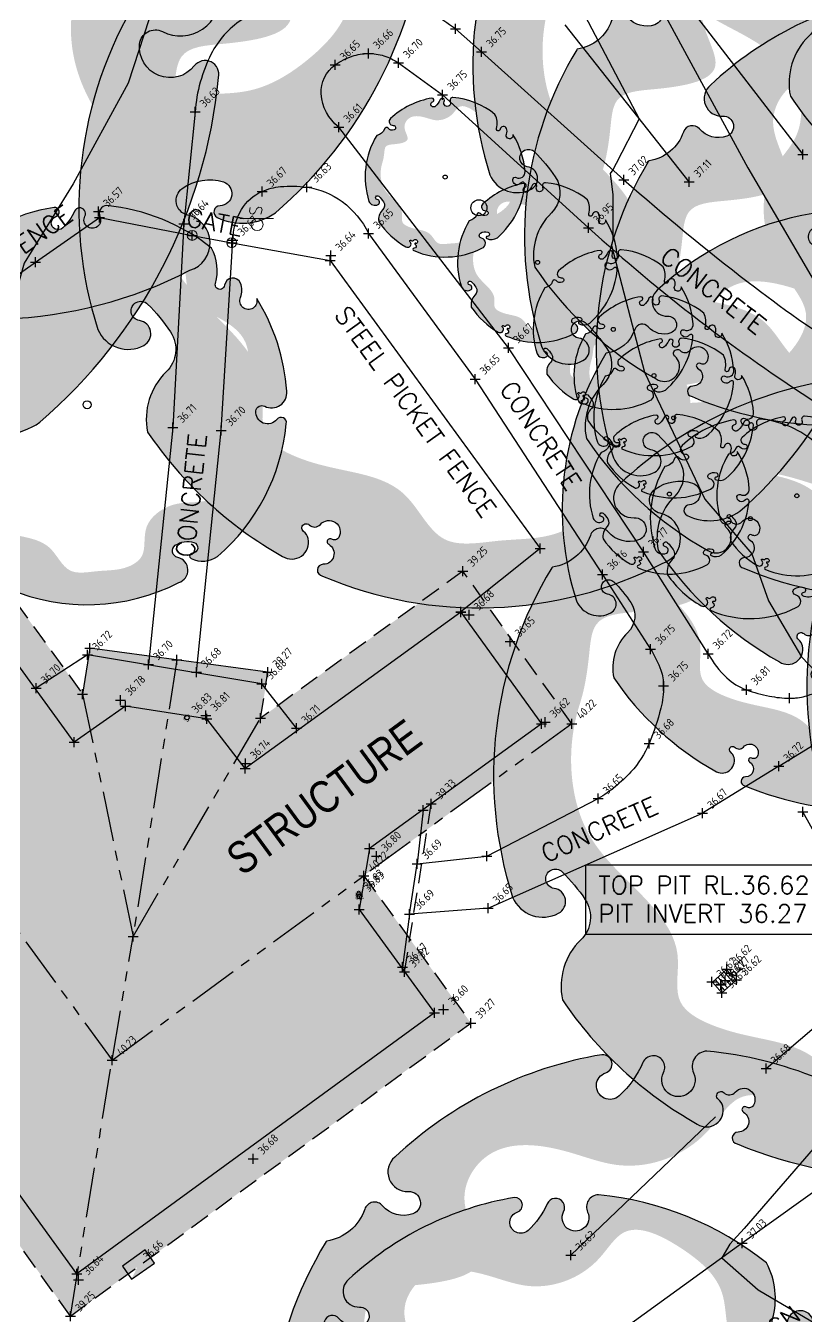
# Model space of a CAD drawing. Header units: metres. Extents: x 245957 to 247358, y 7418632 to 7419642.
# Drawn here: x 246767.93 to 246787.44, y 7418883.42 to 7418915.67 of the extents above; entities that cross this region are included whole.
import ezdxf
from ezdxf.enums import TextEntityAlignment as Align

# ---------------------------------------------------------------- set-up
doc = ezdxf.new("R2010")
doc.units = ezdxf.units.M
for name, pattern in [('DASHDOT', [10, 5, -2.5, 0, -2.5]), ('DASHED', [0.75, 0.5, -0.25]), ('PHANTOM', [2.5, 1.25, -0.25, 0.25, -0.25, 0.25, -0.25])]:
    doc.linetypes.add(name, pattern=pattern)
for name, color, linetype in [('-TEXT', 7, 'Continuous'), ('102_TOP_OF_BANK', 37, 'PHANTOM'), ('102_TOP_OF_BANK-L', 37, 'PHANTOM'), ('102_TOP_OF_BANK-S', 37, 'PHANTOM'), ('103_TOE_OF_BATTER', 37, 'DASHDOT'), ('103_TOE_OF_BATTER-L', 37, 'DASHDOT'), ('103_TOE_OF_BATTER-S', 37, 'DASHDOT'), ('104_EXISTING_SURFACE-L', 35, 'Continuous'), ('104_EXISTING_SURFACE-S', 35, 'Continuous'), ('201_SINGLE_TREE-H', 63, 'Continuous'), ('201_SINGLE_TREE-S', 96, 'Continuous'), ('309_GRATED_PIT-L', 84, 'Continuous'), ('309_GRATED_PIT-S', 84, 'Continuous'), ('321_INVERT_OF_PIPE-L', 84, 'Continuous'), ('321_INVERT_OF_PIPE-S', 84, 'Continuous'), ('322_INVERT_PIT-L', 84, 'Continuous'), ('322_INVERT_PIT-S', 84, 'Continuous'), ('403_EDGE_OF_BITUMEN-L', 8, 'Continuous'), ('403_EDGE_OF_BITUMEN-S', 8, 'Continuous'), ('410_PEDESTRIAN_PATH', 32, 'Continuous'), ('410_PEDESTRIAN_PATH-L', 32, 'Continuous'), ('410_PEDESTRIAN_PATH-S', 32, 'Continuous'), ('601_HOUSE', 229, 'BUILDING2'), ('601_HOUSE-S', 229, 'BUILDING2'), ('635_DOOR_SILL-L', 181, 'Continuous'), ('635_DOOR_SILL-S', 181, 'Continuous'), ('639_ROOF_RIDGE', 253, 'PHANTOM'), ('639_ROOF_RIDGE-L', 253, 'PHANTOM'), ('639_ROOF_RIDGE-S', 253, 'PHANTOM'), ('640_EAVES', 227, 'Continuous'), ('640_EAVES-S', 227, 'Continuous'), ('642_ROOF_GUTTER', 155, 'DASHED'), ('642_ROOF_GUTTER-L', 153, 'Continuous'), ('642_ROOF_GUTTER-S', 153, 'Continuous'), ('721_TELECOM_PIT-L', 7, 'Continuous'), ('903_FENCE', 24, 'FENCELINE'), ('903_FENCE-S', 24, 'Continuous'), ('904_GATE', 22, 'Continuous'), ('EX-BUILDING_LINE', 150, 'Continuous'), ('EX-DRAINPIT_(SLS)', 84, 'Continuous'), ('EX-GATE_(SLS)', 22, 'Continuous'), ('EX-TELSTRA_COVER_(SLS)', 7, 'Continuous'), ('EX-TRAFFIC_SIGN_(SLS)', 89, 'Continuous'), ('EX-UG STORMWATER (DBYD)', 15, 'DRAINAGE_LINE'), ('Surface_Contours_Major', 4, 'Continuous'), ('Surface_Contours_Minor', 253, 'Continuous')]:
    doc.layers.add(name, color=color, linetype=linetype)
for name, color, linetype, true_color in [('419_EDGE_OF_CONCRETE', 7, 'Continuous', 0xff4100), ('419_EDGE_OF_CONCRETE-L', 7, 'Continuous', 0xff4100), ('419_EDGE_OF_CONCRETE-S', 7, 'Continuous', 0xff4100), ('762_UNCLASSIFIED_PIT-L', 7, 'Continuous', 0xff64ac), ('762_UNCLASSIFIED_PIT-S', 7, 'Continuous', 0xff64ac)]:
    doc.layers.add(name, color=color, linetype=linetype, true_color=true_color)
doc.styles.add('BOLD', font='ARIALN.TTF')
doc.styles.add('ISO18', font='iso.shx')
doc.styles.add('ISO2.5', font='isocp.shx', dxfattribs={"height": 2.5})
doc.styles.get("Standard").update_dxf_attribs({"font": 'SIMPLEX.shx'})
doc.linetypes.add('BUILDING2', pattern='A,0.25,["/",ISO18,S=0.15,R=180,X=0,Y=0],0', length=0.25)
doc.linetypes.add('DRAINAGE_LINE', pattern='A,3,-0.2,["D",Standard,S=0.18,R=0,X=-0.1,Y=-0.09],-0.1', length=3.3)
doc.linetypes.add('FENCELINE', pattern='A,0.5,-0.2,["/",Standard,S=0.1,R=0,X=0,Y=-0.05],-0.25', length=0.95)

# ---------------------------------------------------------------- blocks, each defined once
blk = doc.blocks.new('SP')
at = {"color": 0, "linetype": 'Continuous', "lineweight": 13}
for p, q in [((0.15, 0.423), (0.15, -0.406)), ((0.28, 0.165), (0.263, 0.104)), ((0.263, 0.104), (0.302, 0.059)), ((0.335, 0.192), (0.28, 0.165)), ((0.302, 0.059), (0.401, 0.004)), ((0.424, 0.176), (0.335, 0.192)), ((0.401, 0.004), (0.407, 0.004)), ((0.44, -0.04), (0.401, 0.004)), ((0.401, 0.004), (0.407, 0.004)), ((0.263, -0.096), (0.368, -0.129)), ((0.368, -0.129), (0.424, -0.101)), ((0.368, -0.129), (0.374, -0.129)), ((0.424, -0.101), (0.44, -0.04))]:
    blk.add_line(p, q, dxfattribs=at)
blk.add_circle((0, 0), 0.15, dxfattribs=at)
blk = doc.blocks.new('CROSS')
at = {"color": 0, "linetype": 'Continuous'}
for p, q in [((-0.5, 0), (0.5, 0)), ((0, -0.5), (0, 0.5))]:
    blk.add_line(p, q, dxfattribs=at)
blk = doc.blocks.new('635')
at = {"color": 0, "linetype": 'Continuous'}
for p, q in [((-0.36, 0.03), (-0.36, 0.02)), ((-0.29, 0.13), (-0.29, 0.12)), ((-0.25, 0.26), (-0.25, 0.25)), ((-0.23, 0), (-0.2, 0.11)), ((-0.2, -0.11), (-0.23, 0)), ((-0.2, 0.11), (-0.11, 0.19)), ((-0.14, 0.28), (-0.14, 0.27)), ((-0.11, 0.19), (0, 0.22)), ((-0.04, 0.32), (-0.04, 0.31)), ((0, 0.22), (0.11, 0.19)), ((0.07, 0.28), (0.07, 0.27)), ((0.11, 0.19), (0.2, 0.11)), ((0.13, 0.33), (0.13, 0.32)), ((0.2, 0.11), (0.23, 0)), ((0.23, 0), (0.2, -0.11)), ((0.22, 0.27), (0.22, 0.26)), ((0.27, 0.17), (0.27, 0.16)), ((0.32, 0.03), (0.32, 0.02)), ((0.36, 0.14), (0.36, 0.13)), ((-0.35, -0.14), (-0.35, -0.15)), ((-0.28, -0.02), (-0.28, -0.03)), ((-0.28, -0.12), (-0.28, -0.13)), ((-0.27, -0.24), (-0.27, -0.25)), ((-0.11, -0.19), (-0.2, -0.11)), ((-0.17, -0.26), (-0.17, -0.27)), ((0, -0.22), (-0.11, -0.19)), ((-0.08, -0.34), (-0.08, -0.33)), ((0.11, -0.19), (0, -0.22)), ((0.04, -0.35), (0.04, -0.36)), ((0.07, -0.28), (0.08, -0.29)), ((0.2, -0.11), (0.11, -0.19)), ((0.17, -0.29), (0.16, -0.29)), ((0.22, -0.23), (0.23, -0.24)), ((0.29, -0.1), (0.29, -0.11)), ((0.33, -0.18), (0.33, -0.19)), ((0.37, -0.07), (0.37, -0.08))]:
    blk.add_line(p, q, dxfattribs=at)
blk = doc.blocks.new('201T')
at = {"layer": '201_SINGLE_TREE-S'}
blk.add_circle((0, 0), 0.5, dxfattribs=at)
blk = doc.blocks.new('201C')
at = {"layer": '201_SINGLE_TREE-H', "transparency": 33554534}
h = blk.add_hatch(color=256, dxfattribs=at)
h.paths.add_polyline_path([(-0.3717, -0.3344, 0.222926), (0.0196, -0.4996, 0.770799), (0.0439, -0.4417, -0.650302), (0.0511, -0.4116, -0.234737), (0.0964, -0.4247, -0.847312), (0.0816, -0.4475, 0.78443), (0.0732, -0.4583, 0.276934), (0.1352, -0.4813, 0.193599), (0.4309, -0.2536, 0.800435), (0.4144, -0.2337, -0.75216), (0.3757, -0.1925, -0.528914), (0.4006, -0.1909, 0.594112), (0.4663, -0.1804, 0.123805), (0.4962, 0.0616, -1.41759), (0.4607, 0.0811, 0.206906), (0.4758, 0.1133, 0.759729), (0.4374, 0.1252, -1.073307), (0.4187, 0.1392, 0.194379), (0.4474, 0.2231, 0.144612), (0.2544, 0.4304, 0.53339), (0.2277, 0.4128, -1.592592), (0.1939, 0.4293, 1.030038), (0.1758, 0.4513, -0.10361), (0.1314, 0.4262, -1.238487), (0.1282, 0.4593, 0.884725), (0.1336, 0.4818, 0.147549), (-0.1551, 0.4753, 0.71725), (-0.1579, 0.4291, -0.864032), (-0.1646, 0.4015, -0.310704), (-0.1946, 0.4266, 0.58143), (-0.2167, 0.4321, -0.281558), (-0.2766, 0.4162), (-0.2775, 0.4159, 0.217121), (-0.4959, 0.0634), (-0.4959, 0.0634, 0.440011), (-0.4522, 0.021, 0.723973), (-0.4442, 0.0516, -1.384648), (-0.4262, 0.0659, -0.051107), (-0.4149, 0.0223, -0.361502), (-0.441, -0.0208, 0.256822), (-0.4937, -0.0791, 0.116166), (-0.4065, -0.2911, 0.67803), (-0.3682, -0.2843, 0.170035), (-0.3696, -0.274, -1.054701), (-0.3596, -0.2696, 0.431903), (-0.3468, -0.2749, -0.910728), (-0.3329, -0.2993, -0.42046), (-0.3418, -0.2976, 1.007885), (-0.3479, -0.3018, -0.766634), (-0.3646, -0.3216, 0.938602), (-0.3717, -0.3344)])
edge = h.paths.add_edge_path(flags=16)
edge.add_spline(control_points=[(-0.3177, 0.2468), (-0.303, 0.2628), (-0.2856, 0.2893), (-0.256, 0.3411), (-0.1928, 0.3155), (-0.0921, 0.286), (-0.1162, 0.3941), (-0.0359, 0.4462), (0.0392, 0.3985), (0.1028, 0.3299), (0.1957, 0.3214), (0.2784, 0.3804), (0.3442, 0.2961), (0.3785, 0.2147), (0.3303, 0.1307), (0.3915, 0.0592), (0.4378, -0.0139), (0.4055, -0.0919), (0.3459, -0.1091), (0.3102, -0.1666), (0.3057, -0.2282), (0.3286, -0.3091), (0.2408, -0.3447), (0.1647, -0.3496), (0.103, -0.3142), (0.0463, -0.3153), (0.0047, -0.3356), (-0.0139, -0.3682), (-0.0327, -0.4069), (-0.0927, -0.4151), (-0.1463, -0.3868), (-0.23, -0.3665), (-0.2245, -0.2773), (-0.2864, -0.2294), (-0.3344, -0.1941), (-0.3737, -0.1409), (-0.3276, -0.0866), (-0.344, -0.0009), (-0.3866, 0.0828), (-0.3665, 0.1796), (-0.3359, 0.2271), (-0.3177, 0.2468)], knot_values=[0, 0, 0, 0, 0.064972, 0.101243, 0.15652, 0.245586, 0.324463, 0.387907, 0.486094, 0.554514, 0.671826, 0.728629, 0.823661, 0.919885, 0.989953, 1.075257, 1.171704, 1.23593, 1.293575, 1.346478, 1.426142, 1.479146, 1.570817, 1.644481, 1.712561, 1.774901, 1.807, 1.846291, 1.885582, 1.928182, 2.007036, 2.074591, 2.151638, 2.226455, 2.293426, 2.340744, 2.397548, 2.47317, 2.587294, 2.673595, 2.754259, 2.754259, 2.754259, 2.754259], degree=3, periodic=0)
at = {"layer": '201_SINGLE_TREE-S'}
blk.add_lwpolyline([(-0.3717, -0.3344, 0.222926), (0.0196, -0.4996, 0.770799), (0.0439, -0.4417, -0.650302), (0.0511, -0.4116, -0.234737), (0.0964, -0.4247, -0.847312), (0.0816, -0.4475, 0.78443), (0.0732, -0.4583, 0.276934), (0.1352, -0.4813, 0.193599), (0.4309, -0.2536, 0.800435), (0.4144, -0.2337, -0.75216), (0.3757, -0.1925, -0.528914), (0.4006, -0.1909, 0.594112), (0.4663, -0.1804, 0.123805), (0.4962, 0.0616, -1.41759), (0.4607, 0.0811, 0.206906), (0.4758, 0.1133, 0.759729), (0.4374, 0.1252, -1.073307), (0.4187, 0.1392, 0.194379), (0.4474, 0.2231, 0.144612), (0.2544, 0.4304, 0.53339), (0.2277, 0.4128, -1.592592), (0.1939, 0.4293, 1.030038), (0.1758, 0.4513, -0.10361), (0.1314, 0.4262, -1.238487), (0.1282, 0.4593, 0.884725), (0.1336, 0.4818, 0.147549), (-0.1551, 0.4753, 0.71725), (-0.1579, 0.4291, -0.864032), (-0.1646, 0.4015, -0.310704), (-0.1946, 0.4266, 0.58143), (-0.2167, 0.4321, -0.281558), (-0.2766, 0.4162), (-0.2775, 0.4159, 0.217121), (-0.4959, 0.0634), (-0.4959, 0.0634, 0.440011), (-0.4522, 0.021, 0.723973), (-0.4442, 0.0516, -1.384648), (-0.4262, 0.0659, -0.051107), (-0.4149, 0.0223, -0.361502), (-0.441, -0.0208, 0.256822), (-0.4937, -0.0791, 0.116166), (-0.4065, -0.2911, 0.67803), (-0.3682, -0.2843, 0.170035), (-0.3696, -0.274, -1.054701), (-0.3596, -0.2696, 0.431903), (-0.3468, -0.2749, -0.910728), (-0.3329, -0.2993, -0.42046), (-0.3418, -0.2976, 1.007885), (-0.3479, -0.3018, -0.766634), (-0.3646, -0.3216, 0.938602), (-0.3717, -0.3344)], format="xyb", dxfattribs=at)
blk = doc.blocks.new('GPB')
at = {"color": 0, "linetype": 'Continuous', "lineweight": 13}
for p, q in [((-0.475, 0.3), (0.475, 0.3)), ((-0.475, -0.3), (-0.475, 0.3)), ((-0.296, -0.3), (-0.296, 0.3)), ((-0.097, -0.3), (-0.097, 0.3)), ((0.105, -0.3), (0.105, 0.3)), ((0.29, -0.3), (0.29, 0.3)), ((0.475, 0.3), (0.475, -0.3)), ((-0.475, -0.3), (0.475, -0.3))]:
    blk.add_line(p, q, dxfattribs=at)
blk = doc.blocks.new('GATE')
at = {"color": 0, "linetype": 'Continuous', "lineweight": 13}
blk.add_circle((0, 0), 0.125, dxfattribs=at)
blk = doc.blocks.new('C')
at = {"layer": '-TEXT'}
blk.add_text('CONCRETE', height=0.45, dxfattribs=at).set_placement((-0.001, -0.23), align=Align.CENTER)
blk = doc.blocks.new('TCB')
at = {"layer": 'EX-TELSTRA_COVER_(SLS)'}
for p, q in [((0.35, 0.2), (-0.35, 0.2)), ((-0.35, 0.2), (-0.35, -0.2)), ((0.35, -0.2), (0.35, 0.2)), ((-0.35, -0.2), (0.35, -0.2))]:
    blk.add_line(p, q, dxfattribs=at)
blk.add_solid([(-0.35, -0.2), (0.35, 0.2), (0.35, -0.2)], dxfattribs=at)

msp = doc.modelspace()

# ---------------------------------------------------------------- hatches: boundary and pattern name
at = {"layer": 'EX-BUILDING_LINE'}
h = msp.add_hatch(color=9, dxfattribs=at)
h.dxf.hatch_style = 1
h.paths.add_polyline_path([(246776.383, 7418894.426), (246779.058, 7418890.744), (246769.05, 7418883.423), (246760.157, 7418895.76), (246767.685, 7418901.263), (246769.354, 7418898.967), (246769.536, 7418900.115), (246773.984, 7418899.512), (246773.802, 7418898.364), (246778.86, 7418902.035), (246781.58, 7418898.224)])
edge = h.paths.add_edge_path(flags=16)
edge.add_line((246777.401, 7418892.022), (246778.067, 7418896.224))

# ---------------------------------------------------------------- linework, layer by layer
at = {"layer": '102_TOP_OF_BANK', "ltscale": 10}
for points in [[(246775.747, 7418926.671), (246779.413, 7418923.188), (246783.684, 7418917.212), (246787.357, 7418912.448)], [(246791.577, 7418896.192), (246793.257, 7418892.831), (246792.735, 7418890.138), (246792.668, 7418890.045), (246789.558, 7418887.916), (246785.84, 7418885.24), (246781.969, 7418882.449)]]:
    msp.add_lwpolyline(points, dxfattribs=at)
at = {"layer": '103_TOE_OF_BATTER'}
for points in [[(246784.514, 7418911.765), (246780.376, 7418916.993), (246776.731, 7418922.296)], [(246781.554, 7418884.944), (246786.436, 7418889.606), (246789.475, 7418892.207), (246787.357, 7418896.019)]]:
    msp.add_lwpolyline(points, dxfattribs=at)
at = {"layer": '410_PEDESTRIAN_PATH'}
for p, q in [((246778.67, 7418915.588), (246779.323, 7418915.017)), ((246782.883, 7418911.817), (246779.323, 7418915.017)), ((246777.247, 7418914.739), (246778.35, 7418913.94)), ((246778.35, 7418913.94), (246781.999, 7418910.617)), ((246772.165, 7418913.517), (246771.883, 7418910.713)), ((246780, 7418907.619), (246775.754, 7418913.135)), ((246771.883, 7418910.713), (246771.609, 7418905.629)), ((246772.816, 7418905.549), (246773.111, 7418910.305)), ((246776.502, 7418910.478), (246779.163, 7418906.832)), ((246783.373, 7418902.522), (246780, 7418907.619)), ((246779.163, 7418906.832), (246782.348, 7418901.955)), ((246771.609, 7418905.629), (246770.998, 7418899.701)), ((246772.197, 7418899.51), (246772.816, 7418905.549)), ((246784.987, 7418899.974), (246783.373, 7418902.522)), ((246786.752, 7418897.165), (246794.983, 7418902.236)), ((246782.348, 7418901.955), (246783.546, 7418900.088)), ((246786.752, 7418897.165), (246784.848, 7418895.989)), ((246779.46, 7418894.919), (246782.242, 7418896.352)), ((246779.49, 7418893.616), (246784.848, 7418895.989)), ((246777.715, 7418894.72), (246779.46, 7418894.919)), ((246777.525, 7418893.465), (246777.715, 7418894.72)), ((246779.49, 7418893.616), (246777.525, 7418893.465))]:
    msp.add_line(p, q, dxfattribs=at)
for points in [[(246778.67, 7418915.588, 0.070881), (246777.439, 7418916.278, 0.081828), (246776.24, 7418916.528, 0.070988), (246774.597, 7418916.364, 0.084917), (246773.329, 7418915.812, 0.131105), (246772.567, 7418914.961, 0.099134), (246772.165, 7418913.517)], [(246775.754, 7418913.135, -0.217903), (246775.317, 7418913.966, -0.25853), (246775.669, 7418914.691, -0.071253), (246776.089, 7418914.905, -0.081825), (246776.496, 7418914.973, -0.076355), (246776.885, 7418914.915, -0.074794), (246777.247, 7418914.739)], [(246773.111, 7418910.305, -0.132935), (246773.327, 7418911.076, -0.157044), (246773.84, 7418911.526, -0.078765), (246774.303, 7418911.646, -0.057472), (246774.956, 7418911.633, -0.127613), (246775.843, 7418911.271, -0.118236), (246776.502, 7418910.478)], [(246782.883, 7418911.817, 0.0165), (246785.99, 7418909.257, 0.021403), (246788.528, 7418907.471, 0.000884), (246790.514, 7418906.202, 0.014544), (246790.637, 7418906.128, 0.014978), (246791.835, 7418905.507, 0.017544), (246792.89, 7418905.044, 0.005407), (246793.152, 7418904.943, 0.001375), (246794.19, 7418904.559, 0.015005), (246794.655, 7418904.404, 0.00819), (246795.519, 7418904.16)], [(246781.999, 7418910.617, 0.021116), (246784.765, 7418908.303, 0.021116), (246787.716, 7418906.23, 0.017768), (246790.328, 7418904.684, 0.017768), (246793.043, 7418903.328)], [(246783.546, 7418900.088, -0.058178), (246783.807, 7418899.562, -0.086069), (246783.875, 7418899.17, -0.061713), (246783.805, 7418898.611, -0.037517), (246783.513, 7418897.733, -0.08706), (246783.056, 7418897.021, -0.069767), (246782.242, 7418896.352)], [(246784.987, 7418899.974, 0.077113), (246785.456, 7418899.37, 0.103805), (246785.942, 7418899.072, 0.037653), (246786.521, 7418898.914, 0.044889), (246787.022, 7418898.862, 0.070731), (246787.414, 7418898.913, 0.052505), (246787.907, 7418899.107)]]:
    msp.add_lwpolyline(points, format="xyb", dxfattribs=at)
at = {"layer": '419_EDGE_OF_CONCRETE'}
for p, q in [((246769.478, 7418899.944), (246768.191, 7418899.11)), ((246773.83, 7418899.219), (246769.478, 7418899.944)), ((246774.703, 7418898.113), (246773.83, 7418899.219)), ((246777.864, 7418896.066), (246777.715, 7418894.72)), ((246777.525, 7418893.465), (246777.352, 7418892.137))]:
    msp.add_line(p, q, dxfattribs=at)
at = {"layer": '601_HOUSE'}
for p, q in [((246778.807, 7418901.015), (246773.418, 7418897.104)), ((246778.807, 7418901.015), (246780.823, 7418898.226)), ((246769.145, 7418897.76), (246767.316, 7418900.276)), ((246770.426, 7418898.666), (246769.145, 7418897.76)), ((246772.459, 7418898.345), (246770.426, 7418898.666)), ((246773.418, 7418897.104), (246772.459, 7418898.345)), ((246780.823, 7418898.226), (246776.526, 7418895.104)), ((246769.21, 7418884.476), (246761.064, 7418895.705)), ((246776.526, 7418895.104), (246776.267, 7418893.585)), ((246776.267, 7418893.585), (246778.145, 7418890.997)), ((246778.145, 7418890.997), (246769.21, 7418884.476))]:
    msp.add_line(p, q, dxfattribs=at)
at = {"layer": '639_ROOF_RIDGE'}
for p, q in [((246771.711, 7418899.821), (246770.615, 7418892.907)), ((246769.354, 7418898.967), (246770.615, 7418892.907)), ((246770.615, 7418892.907), (246773.802, 7418898.364)), ((246781.58, 7418898.224), (246776.383, 7418894.426)), ((246766.463, 7418894.791), (246770.089, 7418889.817)), ((246770.089, 7418889.817), (246776.383, 7418894.426)), ((246770.089, 7418889.817), (246770.615, 7418892.907)), ((246769.05, 7418883.423), (246770.089, 7418889.817))]:
    msp.add_line(p, q, dxfattribs=at)
at = {"layer": '640_EAVES'}
for p, q in [((246769.536, 7418900.115), (246769.354, 7418898.967)), ((246773.984, 7418899.512), (246769.536, 7418900.115))]:
    msp.add_line(p, q, dxfattribs=at)
at = {"layer": '642_ROOF_GUTTER'}
for p, q in [((246778.86, 7418902.035), (246773.802, 7418898.364)), ((246781.58, 7418898.224), (246778.86, 7418902.035)), ((246767.685, 7418901.263), (246769.354, 7418898.967)), ((246773.802, 7418898.364), (246773.984, 7418899.512)), ((246777.401, 7418892.022), (246778.067, 7418896.224)), ((246769.05, 7418883.423), (246760.157, 7418895.76)), ((246776.383, 7418894.426), (246779.058, 7418890.744)), ((246769.05, 7418883.423), (246779.058, 7418890.744))]:
    msp.add_line(p, q, dxfattribs=at)
at = {"layer": '903_FENCE', "ltscale": 20}
for p, q in [((246768.18, 7418909.757), (246769.776, 7418910.873)), ((246769.776, 7418910.873), (246772.093, 7418910.428)), ((246773.079, 7418910.246), (246775.543, 7418909.798)), ((246765.649, 7418907.974), (246768.18, 7418909.757)), ((246775.543, 7418909.798), (246780.791, 7418902.606)), ((246780.791, 7418902.606), (246778.803, 7418901.017))]:
    msp.add_line(p, q, dxfattribs=at)
at = {"layer": '904_GATE'}
msp.add_line((246772.093, 7418910.428), (246773.079, 7418910.246), dxfattribs=at)
at = {"layer": 'EX-UG STORMWATER (DBYD)', "linetype": 'Continuous', "flags": 128}
msp.add_lwpolyline([(246781.933, 7418892.956), (246781.933, 7418894.695), (246788.452, 7418894.698), (246788.452, 7418892.96)], close=True, dxfattribs=at)
at = {"layer": 'Surface_Contours_Major', "elevation": 37}
for points in [[(246781.318, 7418917.056), (246783.266, 7418913.342), (246782.685, 7418912.225), (246782.604, 7418912.067), (246782.538, 7418911.978), (246782.609, 7418911.447), (246782.602, 7418910.326), (246782.571, 7418910.178), (246783.4, 7418907.008), (246784.908, 7418903.834), (246786.076, 7418902.472), (246786.492, 7418901.292), (246787.321, 7418899.899), (246788.392, 7418898.773)], [(246788.42, 7418888.532), (246785.889, 7418885.607), (246785.528, 7418885.219), (246785.332, 7418884.874), (246786.24, 7418884.079), (246788.122, 7418882.973)]]:
    msp.add_lwpolyline(points, dxfattribs=at)
at = {"layer": 'Surface_Contours_Minor'}
for points, elevation in [([(246770.788, 7418936.721), (246771.921, 7418931.107), (246772.322, 7418929.514), (246772.44, 7418928.959), (246774.913, 7418925.407), (246774.955, 7418925.323), (246775.135, 7418924.887), (246774.577, 7418922.23), (246774.516, 7418921.614), (246771.846, 7418917.219), (246771.017, 7418915.84), (246770.49, 7418914.232), (246769.116, 7418911.72), (246767.895, 7418909.733), (246766.857, 7418906.097), (246765.897, 7418903.653), (246765.83, 7418903.503), (246765.396, 7418902.963)], 36.5), ([(246783.869, 7418915.995), (246785.978, 7418912.117), (246788.413, 7418907.96)], 37.5)]:
    msp.add_lwpolyline(points, dxfattribs=dict(at, elevation=elevation))

# ---------------------------------------------------------------- block references
at = {"layer": '-TEXT'}
for p, rotation in [((246785.118, 7418909.052), 322.4130865825812), ((246780.808, 7418905.424), 303.4948005495145), ((246772.064, 7418903.928), 84.14030095524528), ((246782.267, 7418895.584), 23.88773536310427)]:
    msp.add_blockref('C', p, dxfattribs=dict(at, rotation=rotation))
at = {"layer": '102_TOP_OF_BANK-S', "xscale": 0.25, "yscale": 0.25, "zscale": 0.25}
for p in [(246787.357, 7418912.448), (246785.84, 7418885.24)]:
    msp.add_blockref('CROSS', p, dxfattribs=at)
at = {"layer": '103_TOE_OF_BATTER-S', "xscale": 0.25, "yscale": 0.25, "zscale": 0.25}
for p in [(246784.514, 7418911.765), (246787.357, 7418896.019), (246786.436, 7418889.606), (246781.554, 7418884.944)]:
    msp.add_blockref('CROSS', p, dxfattribs=at)
at = {"layer": '104_EXISTING_SURFACE-S', "xscale": 0.25, "yscale": 0.25, "zscale": 0.25}
for p in [(246769.75, 7418911.024), (246775.556, 7418909.924), (246779.017, 7418900.945), (246770.303, 7418898.814), (246772.436, 7418898.427), (246780.913, 7418898.265), (246773.422, 7418897.229), (246776.697, 7418894.917), (246778.377, 7418891.083), (246773.619, 7418887.348), (246769.252, 7418884.331)]:
    msp.add_blockref('CROSS', p, dxfattribs=at)
at = {"layer": '201_SINGLE_TREE-S', "rotation": 25}
for name, p, xscale, yscale, zscale in [('201C', (246767, 7418919.334), 22, 22, 22), ('201C', (246759.811, 7418915.617), 26, 26, 26), ('201C', (246795.323, 7418919.511), 20, 20, 20), ('201C', (246788.105, 7418914.682), 18, 18, 18), ('201C', (246779.259, 7418911.119), 20, 20, 20), ('201C', (246789.396, 7418910.395), 18, 18, 18), ('201C', (246791.191, 7418907.609), 18, 18, 18), ('201C', (246778.415, 7418911.887), 4, 4, 4), ('201C', (246788.839, 7418903.578), 15, 15, 15), ('201C', (246769.467, 7418906.197), 10, 10, 10), ('201C', (246780.724, 7418909.754), 4, 4, 4), ('201C', (246797.456, 7418899.157), 20, 20, 20), ('201T', (246778.415, 7418911.887), 0.1, 0.1, 0.1), ('201T', (246779.259, 7418911.119), 0.4, 0.4, 0.4), ('201C', (246782.616, 7418908.08), 4, 4, 4), ('201C', (246789.625, 7418896.93), 20, 20, 20), ('201T', (246780.724, 7418909.754), 0.1, 0.1, 0.1), ('201C', (246783.633, 7418906.923), 4, 4, 4), ('201C', (246784.127, 7418905.868), 4, 4, 4), ('201T', (246782.616, 7418908.08), 0.1, 0.1, 0.1), ('201T', (246783.633, 7418906.923), 0.1, 0.1, 0.1), ('201C', (246784.02, 7418903.964), 4, 4, 4), ('201C', (246786.042, 7418903.351), 5, 5, 5), ('201C', (246787.204, 7418903.92), 4, 4, 4), ('201T', (246769.467, 7418906.197), 0.2, 0.2, 0.2), ('201T', (246784.127, 7418905.868), 0.1, 0.1, 0.1), ('201T', (246784.02, 7418903.964), 0.1, 0.1, 0.1), ('201T', (246787.204, 7418903.92), 0.1, 0.1, 0.1), ('201T', (246786.042, 7418903.351), 0.1, 0.1, 0.1), ('201C', (246783.985, 7418880.091), 20, 20, 20), ('201C', (246781.465, 7418878.494), 16, 16, 16)]:
    msp.add_blockref(name, p, dxfattribs=dict(at, xscale=xscale, yscale=yscale, zscale=zscale))
at = {"layer": '309_GRATED_PIT-S', "xscale": 0.25, "yscale": 0.25, "zscale": 0.25}
for p in [(246785.453, 7418892.093), (246785.08, 7418891.772), (246785.699, 7418891.825), (246785.332, 7418891.498)]:
    msp.add_blockref('CROSS', p, dxfattribs=at)
at = {"layer": '321_INVERT_OF_PIPE-S', "xscale": 0.25, "yscale": 0.25, "zscale": 0.25}
for p in [(246785.301, 7418891.696), (246785.311, 7418891.714)]:
    msp.add_blockref('CROSS', p, dxfattribs=at)
at = {"layer": '322_INVERT_PIT-S', "xscale": 0.25, "yscale": 0.25, "zscale": 0.25}
msp.add_blockref('CROSS', (246785.409, 7418891.805), dxfattribs=at)
at = {"layer": '403_EDGE_OF_BITUMEN-S', "xscale": 0.25, "yscale": 0.25, "zscale": 0.25}
for p in [(246778.67, 7418915.588), (246773.84, 7418911.526)]:
    msp.add_blockref('CROSS', p, dxfattribs=at)
at = {"layer": '410_PEDESTRIAN_PATH-S', "xscale": 0.25, "yscale": 0.25, "zscale": 0.25}
for p in [(246776.496, 7418914.973), (246779.323, 7418915.017), (246775.669, 7418914.691), (246777.247, 7418914.739), (246778.35, 7418913.94), (246772.165, 7418913.517), (246775.754, 7418913.135), (246782.883, 7418911.817), (246774.956, 7418911.633), (246771.883, 7418910.713), (246776.502, 7418910.478), (246781.999, 7418910.617), (246773.111, 7418910.305), (246780, 7418907.619), (246779.163, 7418906.832), (246771.609, 7418905.629), (246772.816, 7418905.549), (246783.373, 7418902.522), (246782.348, 7418901.955), (246783.546, 7418900.088), (246784.987, 7418899.974), (246770.998, 7418899.701), (246772.197, 7418899.51), (246783.875, 7418899.17), (246785.942, 7418899.072), (246787.022, 7418898.862), (246783.513, 7418897.733), (246786.752, 7418897.165), (246782.242, 7418896.352), (246784.848, 7418895.989), (246777.715, 7418894.72), (246779.46, 7418894.919), (246777.525, 7418893.465), (246779.49, 7418893.616)]:
    msp.add_blockref('CROSS', p, dxfattribs=at)
at = {"layer": '419_EDGE_OF_CONCRETE-S', "xscale": 0.25, "yscale": 0.25, "zscale": 0.25}
for p in [(246769.478, 7418899.944), (246773.83, 7418899.219), (246768.191, 7418899.11), (246774.703, 7418898.113), (246777.864, 7418896.066), (246777.352, 7418892.137)]:
    msp.add_blockref('CROSS', p, dxfattribs=at)
at = {"layer": '601_HOUSE-S', "xscale": 0.25, "yscale": 0.25, "zscale": 0.25}
for p in [(246778.807, 7418901.015), (246770.426, 7418898.666), (246772.459, 7418898.345), (246780.823, 7418898.226), (246769.145, 7418897.76), (246773.418, 7418897.104), (246776.526, 7418895.104), (246776.267, 7418893.585), (246778.145, 7418890.997), (246769.21, 7418884.476)]:
    msp.add_blockref('CROSS', p, dxfattribs=at)
at = {"layer": '635_DOOR_SILL-S', "xscale": 0.25, "yscale": 0.25, "zscale": 0.25}
for p in [(246771.962, 7418898.374), (246776.257, 7418893.967), (246776.271, 7418893.907)]:
    msp.add_blockref('635', p, dxfattribs=at)
at = {"layer": '639_ROOF_RIDGE-S', "xscale": 0.25, "yscale": 0.25, "zscale": 0.25}
for p in [(246771.711, 7418899.821), (246781.58, 7418898.224), (246776.383, 7418894.426), (246770.615, 7418892.907), (246770.089, 7418889.817)]:
    msp.add_blockref('CROSS', p, dxfattribs=at)
at = {"layer": '640_EAVES-S', "xscale": 0.25, "yscale": 0.25, "zscale": 0.25}
for p in [(246769.536, 7418900.115), (246769.354, 7418898.967)]:
    msp.add_blockref('CROSS', p, dxfattribs=at)
at = {"layer": '642_ROOF_GUTTER-S', "xscale": 0.25, "yscale": 0.25, "zscale": 0.25}
for p in [(246778.86, 7418902.035), (246773.984, 7418899.512), (246773.802, 7418898.364), (246778.067, 7418896.224), (246777.401, 7418892.022), (246779.058, 7418890.744), (246769.05, 7418883.423)]:
    msp.add_blockref('CROSS', p, dxfattribs=at)
at = {"layer": '762_UNCLASSIFIED_PIT-S', "xscale": 0.25, "yscale": 0.25, "zscale": 0.25}
msp.add_blockref('CROSS', (246780.04, 7418900.282), dxfattribs=at)
at = {"layer": '903_FENCE-S', "xscale": 0.25, "yscale": 0.25, "zscale": 0.25}
for p in [(246769.776, 7418910.873), (246772.093, 7418910.428), (246773.079, 7418910.246), (246775.543, 7418909.798), (246768.18, 7418909.757), (246780.791, 7418902.606), (246778.803, 7418901.017)]:
    msp.add_blockref('CROSS', p, dxfattribs=at)
at = {"layer": 'EX-DRAINPIT_(SLS)', "lineweight": 30, "xscale": 0.5, "yscale": 0.6, "rotation": 221.7199133995252}
msp.add_blockref('GPB', (246785.391, 7418891.793), dxfattribs=at)
at = {"layer": 'EX-GATE_(SLS)', "lineweight": 30}
for p in [(246772.093, 7418910.428), (246773.079, 7418910.246)]:
    msp.add_blockref('GATE', p, dxfattribs=at)
at = {"layer": 'EX-TELSTRA_COVER_(SLS)', "lineweight": 30, "rotation": 35}
msp.add_blockref('TCB', (246770.749, 7418884.709), dxfattribs=at)
at = {"layer": 'EX-TRAFFIC_SIGN_(SLS)', "rotation": 90.00000000000001}
msp.add_blockref('SP', (246773.715, 7418910.697), dxfattribs=at)

# ---------------------------------------------------------------- texts
at = {"layer": '-TEXT'}
for s, rotation, p in [('STEEL PICKET FENCE', 35.1739, (246766.565, 7418909.021)), ('GATE', 349.5246, (246772.622, 7418910.533)), ('STEEL PICKET FENCE', 306.1161, (246777.493, 7418905.887)), ('SIGN', 36.4587, (246786.793, 7418882.947))]:
    msp.add_text(s, height=0.45, rotation=rotation, dxfattribs=at).set_placement(p, align=Align.CENTER)
at = {"layer": '-TEXT', "style": 'BOLD'}
msp.add_text('STRUCTURE', height=0.8, rotation=36.217, dxfattribs=at).set_placement((246775.619, 7418896.071), align=Align.CENTER)
at = {"layer": '102_TOP_OF_BANK-L', "style": 'ISO2.5'}
msp.add_text('37.03', height=0.2, rotation=45, dxfattribs=at).set_placement((246786.007, 7418885.407), align=Align.MIDDLE_LEFT)
at = {"layer": '103_TOE_OF_BATTER-L', "style": 'ISO2.5'}
for s, p in [('37.11', (246784.681, 7418911.932)), ('36.68', (246786.603, 7418889.774)), ('36.63', (246781.722, 7418885.111))]:
    msp.add_text(s, height=0.2, rotation=45, dxfattribs=at).set_placement(p, align=Align.MIDDLE_LEFT)
at = {"layer": '104_EXISTING_SURFACE-L', "style": 'ISO2.5'}
for s, p in [('36.57', (246769.918, 7418911.192)), ('36.64', (246775.723, 7418910.092)), ('36.68', (246779.184, 7418901.112)), ('36.78', (246770.47, 7418898.981)), ('36.81', (246772.603, 7418898.594)), ('36.62', (246781.08, 7418898.432)), ('36.74', (246773.589, 7418897.396)), ('36.80', (246776.865, 7418895.085)), ('36.60', (246778.544, 7418891.25)), ('36.68', (246773.787, 7418887.515)), ('36.64', (246769.42, 7418884.499))]:
    msp.add_text(s, height=0.2, rotation=45, dxfattribs=at).set_placement(p, align=Align.MIDDLE_LEFT)
at = {"layer": '309_GRATED_PIT-L', "style": 'ISO2.5'}
for s, p in [('36.62', (246785.62, 7418892.26)), ('36.62', (246785.247, 7418891.939)), ('36.62', (246785.867, 7418891.993)), ('36.63', (246785.499, 7418891.665))]:
    msp.add_text(s, height=0.2, rotation=45, dxfattribs=at).set_placement(p, align=Align.MIDDLE_LEFT)
at = {"layer": '321_INVERT_OF_PIPE-L', "style": 'ISO2.5'}
for s, p in [('36.41', (246785.469, 7418891.863)), ('36.27', (246785.478, 7418891.881))]:
    msp.add_text(s, height=0.2, rotation=45, dxfattribs=at).set_placement(p, align=Align.MIDDLE_LEFT)
at = {"layer": '322_INVERT_PIT-L', "style": 'ISO2.5'}
msp.add_text('36.27', height=0.2, rotation=45, dxfattribs=at).set_placement((246785.576, 7418891.972), align=Align.MIDDLE_LEFT)
at = {"layer": '403_EDGE_OF_BITUMEN-L', "style": 'ISO2.5'}
msp.add_text('36.67', height=0.2, rotation=45, dxfattribs=at).set_placement((246774.007, 7418911.694), align=Align.MIDDLE_LEFT)
at = {"layer": '410_PEDESTRIAN_PATH-L', "style": 'ISO2.5'}
for s, p in [('36.66', (246776.663, 7418915.141)), ('36.75', (246779.49, 7418915.184)), ('36.65', (246775.836, 7418914.858)), ('36.70', (246777.414, 7418914.906)), ('36.75', (246778.517, 7418914.108)), ('36.63', (246772.332, 7418913.684)), ('36.61', (246775.921, 7418913.303)), ('36.63', (246775.123, 7418911.801)), ('37.02', (246783.05, 7418911.984)), ('36.64', (246772.05, 7418910.88)), ('36.95', (246782.166, 7418910.784)), ('36.67', (246773.278, 7418910.472)), ('36.65', (246776.67, 7418910.645)), ('36.67', (246780.167, 7418907.787)), ('36.65', (246779.33, 7418907)), ('36.71', (246771.777, 7418905.796)), ('36.70', (246772.984, 7418905.716)), ('36.77', (246783.54, 7418902.689)), ('36.76', (246782.515, 7418902.122)), ('36.75', (246783.714, 7418900.255)), ('36.72', (246785.154, 7418900.141)), ('36.70', (246771.166, 7418899.868)), ('36.68', (246772.364, 7418899.678)), ('36.75', (246784.042, 7418899.337)), ('36.81', (246786.11, 7418899.24)), ('36.68', (246783.681, 7418897.901)), ('36.72', (246786.92, 7418897.333)), ('36.65', (246782.409, 7418896.519)), ('36.67', (246785.016, 7418896.157)), ('36.69', (246777.882, 7418894.888)), ('36.65', (246779.657, 7418893.784)), ('36.69', (246777.692, 7418893.633))]:
    msp.add_text(s, height=0.2, rotation=45, dxfattribs=at).set_placement(p, align=Align.MIDDLE_LEFT)
at = {"layer": '419_EDGE_OF_CONCRETE-L', "style": 'ISO2.5'}
for s, p in [('36.72', (246769.645, 7418900.112)), ('36.70', (246768.358, 7418899.277)), ('36.68', (246773.997, 7418899.386)), ('36.71', (246774.871, 7418898.281)), ('36.67', (246777.519, 7418892.304))]:
    msp.add_text(s, height=0.2, rotation=45, dxfattribs=at).set_placement(p, align=Align.MIDDLE_LEFT)
at = {"layer": '635_DOOR_SILL-L', "style": 'ISO2.5'}
for p in [(246772.129, 7418898.542), (246776.425, 7418894.134), (246776.439, 7418894.074)]:
    msp.add_text('36.83', height=0.2, rotation=45, dxfattribs=at).set_placement(p, align=Align.MIDDLE_LEFT)
at = {"layer": '639_ROOF_RIDGE-L', "style": 'ISO2.5'}
for s, p in [('40.22', (246781.748, 7418898.392)), ('40.22', (246776.551, 7418894.594)), ('40.23', (246770.257, 7418889.984))]:
    msp.add_text(s, height=0.2, rotation=45, dxfattribs=at).set_placement(p, align=Align.MIDDLE_LEFT)
at = {"layer": '642_ROOF_GUTTER-L', "style": 'ISO2.5'}
for s, p in [('39.25', (246779.027, 7418902.202)), ('39.27', (246774.151, 7418899.679)), ('39.33', (246778.234, 7418896.391)), ('39.32', (246777.568, 7418892.189)), ('39.27', (246779.225, 7418890.911)), ('39.25', (246769.218, 7418883.59))]:
    msp.add_text(s, height=0.2, rotation=45, dxfattribs=at).set_placement(p, align=Align.MIDDLE_LEFT)
at = {"layer": '721_TELECOM_PIT-L', "style": 'ISO2.5'}
msp.add_text('36.66', height=0.2, rotation=45, dxfattribs=at).set_placement((246770.916, 7418884.876), align=Align.MIDDLE_LEFT)
at = {"layer": '762_UNCLASSIFIED_PIT-L', "style": 'ISO2.5'}
msp.add_text('36.65', height=0.2, rotation=45, dxfattribs=at).set_placement((246780.207, 7418900.449), align=Align.MIDDLE_LEFT)
at = {"layer": 'EX-UG STORMWATER (DBYD)'}
for s, p in [('TOP PIT RL.36.62', (246782.245, 7418893.965)), ('PIT INVERT 36.27', (246782.245, 7418893.255))]:
    msp.add_text(s, height=0.45, dxfattribs=at).set_placement(p)

doc.saveas('drawing.dxf')
